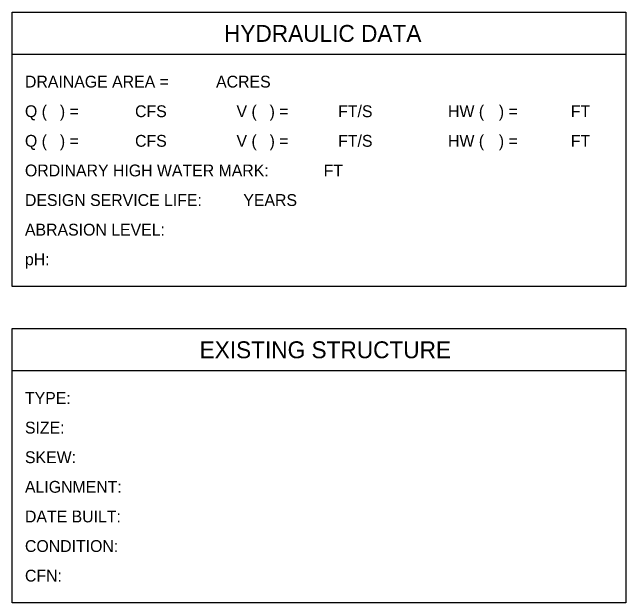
# Model space of a CAD drawing. Extents: x -3.9 to 55.8, y 0 to 22.
# Drawn here: x 48.51 to 55.76, y 12.83 to 19.81 of the extents above; entities that cross this region are included whole.
import ezdxf

# ---------------------------------------------------------------- set-up
doc = ezdxf.new("R2010")
doc.units = 0
doc.layers.add('DR_P_Drainage_Area', color=7, linetype='Continuous')

msp = doc.modelspace()

# ---------------------------------------------------------------- linework, layer by layer
at = {"layer": 'DR_P_Drainage_Area'}
for p, q in [((55.7597, 19.313), (48.5097, 19.313)), ((55.7597, 15.573), (48.5097, 15.573))]:
    msp.add_line(p, q, dxfattribs=at)
for points in [[(48.5097, 19.813), (55.7597, 19.813), (55.7597, 16.573), (48.5097, 16.573)], [(48.5097, 16.073), (55.7597, 16.073), (55.7597, 12.833), (48.5097, 12.833)]]:
    msp.add_lwpolyline(points, close=True, dxfattribs=at)

# ---------------------------------------------------------------- texts
for s, height, p in [('HYDRAULIC DATA', 0.2, (51.0119, 19.463)), ('DRAINAGE AREA =', 0.14, (48.6597, 18.923)), (' ACRES', 0.14, (50.8663, 18.923)), ('Q (', 0.14, (48.6597, 18.573)), (') =', 0.14, (49.0724, 18.573)), (' CFS', 0.14, (49.9088, 18.573)), ('V (', 0.14, (51.1597, 18.573)), (') =', 0.14, (51.5511, 18.573)), (' FT/S', 0.14, (52.3092, 18.573)), ('HW (', 0.14, (53.6597, 18.573)), (') =', 0.14, (54.2597, 18.573)), (' FT', 0.14, (55.0588, 18.573)), ('Q (', 0.14, (48.6597, 18.223)), (') =', 0.14, (49.0724, 18.223)), (' CFS', 0.14, (49.9088, 18.223)), ('V (', 0.14, (51.1597, 18.223)), (') =', 0.14, (51.5511, 18.223)), (' FT/S', 0.14, (52.3092, 18.223)), ('HW (', 0.14, (53.6597, 18.223)), (') =', 0.14, (54.2597, 18.223)), (' FT', 0.14, (55.0588, 18.223)), ('ORDINARY HIGH WATER MARK:', 0.14, (48.6597, 17.873)), (' FT', 0.14, (52.1381, 17.873)), ('DESIGN SERVICE LIFE:', 0.14, (48.6597, 17.523)), (' YEARS', 0.14, (51.1883, 17.523)), ('ABRASION LEVEL:', 0.14, (48.6597, 17.173)), ('pH:', 0.14, (48.6597, 16.823)), ('EXISTING STRUCTURE', 0.2, (50.7236, 15.723)), ('TYPE:', 0.14, (48.6597, 15.183)), ('SIZE:', 0.14, (48.6597, 14.833)), ('SKEW:', 0.14, (48.6597, 14.483)), ('ALIGNMENT:', 0.14, (48.6597, 14.133)), ('DATE BUILT:', 0.14, (48.6597, 13.783)), ('CONDITION:', 0.14, (48.6597, 13.433)), ('CFN:', 0.14, (48.6597, 13.083))]:
    msp.add_text(s, height=height, dxfattribs=at).set_placement(p)

doc.saveas('drawing.dxf')
